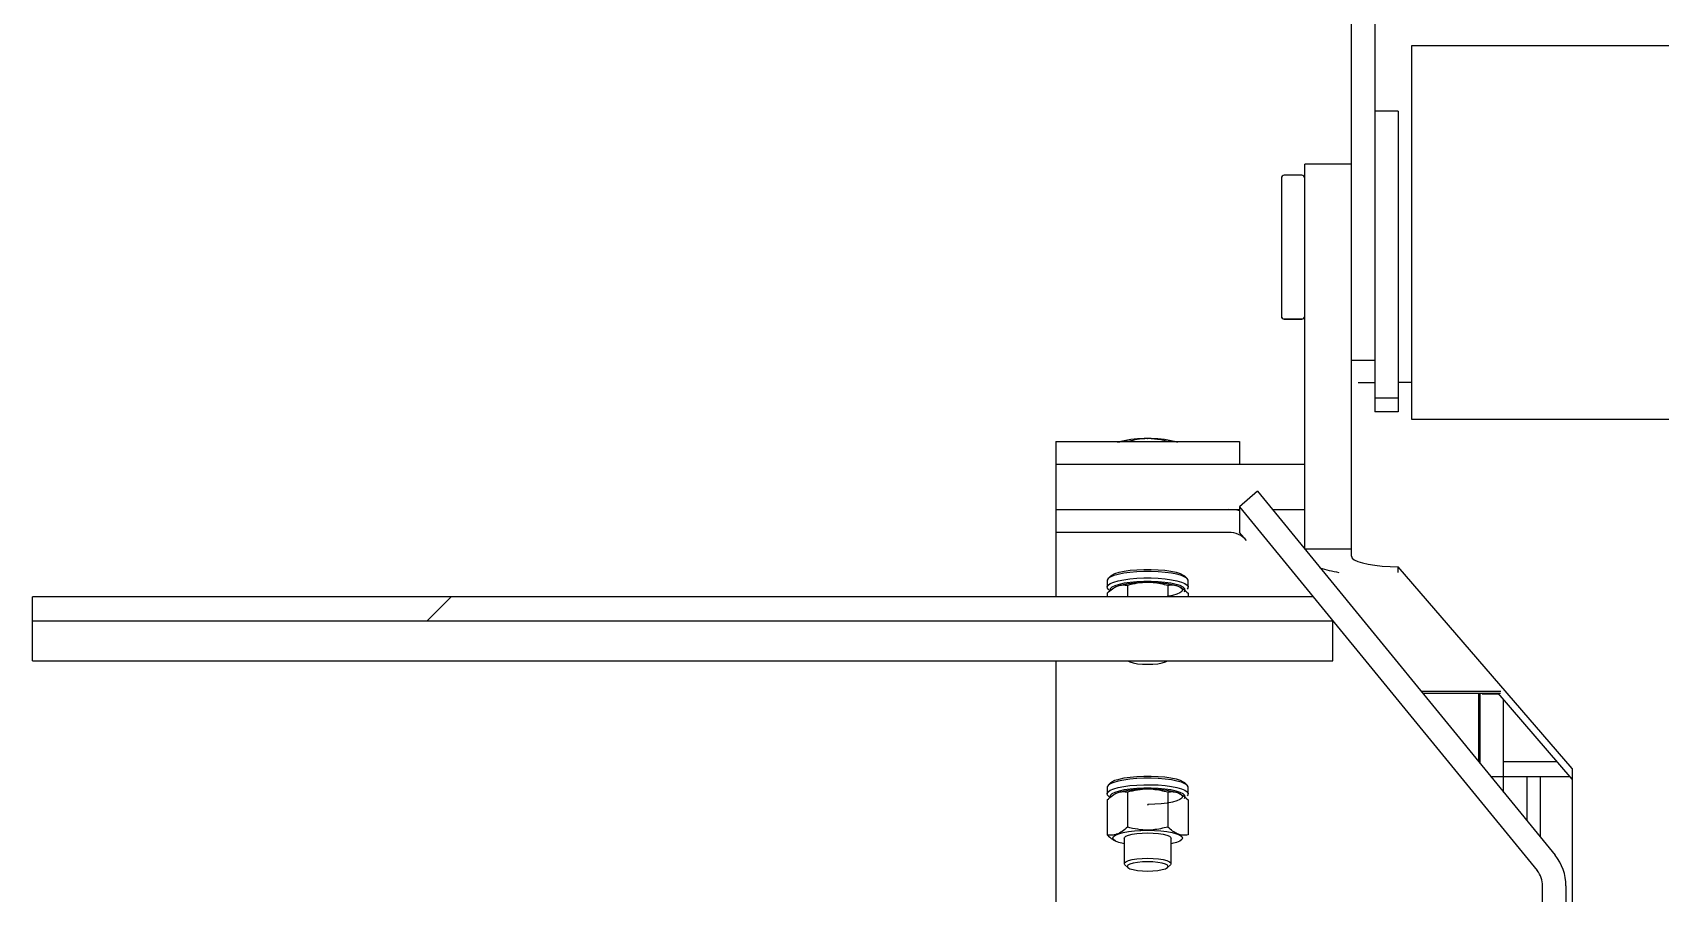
# Model space of a CAD drawing. Header units: millimetres. Extents: x 1293 to 41893, y 1011 to 26911.
# Drawn here: x 23151.2 to 23446.4, y 14193.1 to 14349.2 of the extents above; entities that cross this region are included whole.
import ezdxf

# ---------------------------------------------------------------- set-up
doc = ezdxf.new("R2010")
doc.units = ezdxf.units.MM
doc.header["$LTSCALE"] = 50
doc.layers.add('CAPA_1', color=7, linetype='Continuous')

msp = doc.modelspace()

# ---------------------------------------------------------------- hatches: boundary and pattern name
at = {"layer": 'CAPA_1', "linetype": 'Continuous', "lineweight": 18}
h = msp.add_hatch(dxfattribs=at)
h.set_pattern_fill('ANSI32', color=256, scale=50, angle=3e-322, style=0)
h.paths.add_polyline_path([(23390.3425232, 14414.8210346), (23390.3425232, 14289.7553621), (23394.5758566, 14289.7553621), (23394.5758566, 14414.8210346)], flags=0)
h = msp.add_hatch(dxfattribs=at)
h.set_pattern_fill('ANSI32', color=256, scale=50, angle=3e-322, style=0)
h.paths.add_polyline_path([(23394.5758566, 14282.9133347), (23398.8091899, 14282.9133347), (23398.8091899, 14334.9127429), (23394.5758566, 14334.9127429)], flags=0)
h = msp.add_hatch(dxfattribs=at)
h.set_pattern_fill('ANSI34', color=256, scale=50, style=0)
h.paths.add_polyline_path([(23381.8758566, 14325.3339045), (23381.8758566, 14255.5452252), (23390.3425232, 14255.5452252), (23390.3425232, 14325.3339045)], flags=0)
h = msp.add_hatch(dxfattribs=at)
h.set_pattern_fill('ANSI32', color=256, scale=50, style=0)
edge = h.paths.add_edge_path(flags=0)
edge.add_line((23377.6425232, 14322.7724205), (23377.6425232, 14297.790468))
edge.add_ellipse((23378.1716899, 14297.790468), major_axis=(0, -0.5430859), ratio=0.9743700648, start_angle=270, end_angle=360)
edge.add_line((23378.1716899, 14297.2473821), (23381.3466899, 14297.2473821))
edge.add_ellipse((23381.3466899, 14297.790468), major_axis=(0, -0.5430859), ratio=0.9743700648, start_angle=360, end_angle=450)
edge.add_line((23381.8758566, 14297.790468), (23381.8758566, 14322.7724205))
edge.add_ellipse((23381.3466899, 14322.7724205), major_axis=(0, -0.5430859), ratio=0.9743700648, start_angle=90, end_angle=180)
edge.add_line((23381.3466899, 14323.3155064), (23378.1716899, 14323.3155064))
edge.add_ellipse((23378.1716899, 14322.7724205), major_axis=(0, -0.5430859), ratio=0.9743700648, start_angle=180, end_angle=270)
h = msp.add_hatch(dxfattribs=at)
h.set_pattern_fill('ANSI32', color=256, scale=50, angle=3e-322, style=0)
edge = h.paths.add_edge_path(flags=0)
edge.add_ellipse((23420.7758566, 14194.4085302), major_axis=(0, 8.6893748), ratio=0.9743700648, start_angle=270, end_angle=310)
edge.add_line((23427.2616995, 14199.9939526), (23373.3025478, 14265.9914778))
edge.add_line((23373.3025478, 14265.9914778), (23370.0596263, 14263.1987666))
edge.add_line((23370.0596263, 14263.1987666), (23424.018778, 14197.2012414))
edge.add_ellipse((23420.7758566, 14194.4085302), major_axis=(0, 4.3446874), ratio=0.9743700648, start_angle=270, end_angle=310, ccw=False)
edge.add_line((23425.0091899, 14194.4085302), (23425.0091899, 14094.9407932))
edge.add_line((23425.0091899, 14094.9407932), (23429.2425232, 14094.9407932))
edge.add_line((23429.2425232, 14094.9407932), (23429.2425232, 14194.4085302))
h = msp.add_hatch(dxfattribs=at)
h.set_pattern_fill('ANSI32', color=256, scale=50, angle=3e-322, style=0)
h.paths.add_polyline_path([(23151.2058566, 14242.4871702), (23386.9932942, 14242.4871702), (23383.4395167, 14246.8338011), (23151.2058566, 14246.8338011)], flags=0)

# ---------------------------------------------------------------- linework, layer by layer
at = {"color": 7, "linetype": 'Continuous', "lineweight": 25}
for p, q in [((23390.3425232, 14254.2187324), (23390.3425232, 14414.8210346)), ((23394.5758566, 14414.8210346), (23394.5758566, 14280.4181285)), ((24001.2425232, 14346.7877012), (23401.2425232, 14346.7877012)), ((23401.2425232, 14346.7877012), (23401.2425232, 14279.0543679)), ((23398.8091899, 14334.9127429), (23394.5758566, 14334.9127429)), ((23398.8091899, 14334.9127429), (23398.8091899, 14280.4181285)), ((23390.3425232, 14325.3339045), (23381.8758566, 14325.3339045)), ((23381.8758566, 14255.5054501), (23381.8758566, 14325.3339045)), ((23377.6425232, 14322.7724205), (23377.6425232, 14297.7441872)), ((23381.3466899, 14323.3155064), (23378.1716899, 14323.3155064)), ((23378.1716899, 14297.2473821), (23381.3466899, 14297.2473821)), ((23378.1716899, 14297.228583), (23381.3466899, 14297.228583)), ((23390.3425232, 14289.7553621), (23394.5758566, 14289.7553621)), ((23391.5405637, 14285.7210346), (23394.5758566, 14285.7210346)), ((23401.2425232, 14285.7210346), (23398.8091899, 14285.7210346)), ((23394.5758566, 14282.9133347), (23398.8091899, 14282.9133347)), ((23398.8091899, 14280.4181285), (23394.5758566, 14280.4181285)), ((23401.2425232, 14279.0543679), (24001.2425232, 14279.0543679)), ((23336.726293, 14275.0433291), (23336.726293, 14246.8338011)), ((23336.726293, 14275.0433291), (23370.0596263, 14275.0433291)), ((23353.3406947, 14275.545967), (23353.4452247, 14275.545967)), ((23370.0596263, 14275.0433291), (23370.0596263, 14270.9184958)), ((23336.726293, 14270.9184958), (23381.8758566, 14270.9184958)), ((23373.3025478, 14265.9914778), (23370.0596263, 14263.1987666)), ((23373.3025478, 14265.9914778), (23427.2616995, 14199.9939526)), ((23336.726293, 14262.6688292), (23370.0596263, 14262.6688292)), ((23370.0596263, 14263.1987666), (23424.018778, 14197.2012414)), ((23370.0596263, 14263.1987666), (23370.0596263, 14258.543996)), ((23376.0191239, 14262.6688292), (23381.8758566, 14262.6688292)), ((23368.0855906, 14258.543996), (23336.726293, 14258.543996)), ((23371.3285121, 14257.0705544), (23370.0596263, 14258.543996)), ((23381.8758566, 14255.5452252), (23390.3425232, 14255.5452252)), ((23346.7408231, 14250.650855), (23346.2259519, 14250.1627326)), ((23360.5599674, 14250.1627326), (23360.0450962, 14250.650855)), ((23430.3425232, 14215.6973556), (23398.8091899, 14252.3141468)), ((23398.8091899, 14251.2777465), (23398.8091899, 14252.3141468)), ((23346.0269597, 14249.7801865), (23346.0269597, 14248.6169835)), ((23346.2259519, 14248.2344373), (23346.5501964, 14247.9270381)), ((23347.6161167, 14248.6683204), (23347.5182549, 14248.617861)), ((23349.7265704, 14248.9505144), (23349.7265704, 14246.8338011)), ((23357.059349, 14248.9505144), (23357.059349, 14246.8338011)), ((23360.7589597, 14248.6169835), (23360.7589597, 14249.7801865)), ((23383.4395167, 14246.8338011), (23151.2058566, 14246.8338011)), ((23151.2058566, 14235.2634136), (23151.2058566, 14246.8338011)), ((23346.0608263, 14247.5222567), (23346.0608263, 14246.8338011)), ((23360.725093, 14247.5222567), (23360.725093, 14246.8338011)), ((23151.2058566, 14242.4871702), (23386.9932942, 14242.4871702)), ((23386.9917052, 14235.3175768), (23386.9917052, 14242.4605346)), ((23151.2058566, 14235.2634136), (23386.9462568, 14235.2634136)), ((23336.726293, 14235.2634136), (23336.726293, 14167.8137374)), ((23349.7798212, 14235.2634136), (23349.7888609, 14235.2548435)), ((23356.9970584, 14235.2548435), (23357.0060982, 14235.2634136)), ((23417.4170228, 14229.670163), (23402.9986209, 14229.670163)), ((23403.2597998, 14229.3507148), (23417.348741, 14229.3507148)), ((23413.3929597, 14229.3507148), (23413.3929597, 14216.9568306)), ((23413.6758566, 14216.610819), (23413.6758566, 14229.3507148)), ((23414.0596263, 14229.2420077), (23414.0596263, 14229.3507148)), ((23414.0596263, 14229.2420077), (23417.0380816, 14229.2420077)), ((23430.3425232, 14213.79277), (23416.9444661, 14229.3507148)), ((23417.9091899, 14211.4330222), (23417.9091899, 14228.2304689)), ((23417.9091899, 14216.9587514), (23427.6160706, 14216.9587514)), ((23430.3425232, 14215.6973556), (23430.3425232, 14155.3230637)), ((23346.0269597, 14212.2883441), (23346.0269597, 14211.1251411)), ((23346.7408231, 14213.1590126), (23346.2259519, 14212.6708902)), ((23360.5599674, 14212.6708902), (23360.0450962, 14213.1590126)), ((23360.7589597, 14211.1251411), (23360.7589597, 14212.2883441)), ((23415.583613, 14214.2774391), (23429.9251401, 14214.2774391)), ((23422.1425232, 14214.2774391), (23422.1425232, 14206.2552254)), ((23424.5758566, 14214.2774391), (23424.5758566, 14203.2790115)), ((23346.0608263, 14210.0304143), (23346.0608263, 14203.6649637)), ((23346.2259519, 14210.7425949), (23346.5501964, 14210.4351957)), ((23347.6161167, 14211.176478), (23347.5182549, 14211.1260186)), ((23349.7265704, 14211.458672), (23349.7265704, 14205.0935844)), ((23357.059349, 14211.458672), (23357.059349, 14205.0935844)), ((23360.725093, 14210.0304143), (23360.725093, 14203.6649637)), ((23353.3929597, 14209.1917427), (23353.3929597, 14209.0715841)), ((23353.4425871, 14209.1917867), (23353.446793, 14209.0716318)), ((23347.5182549, 14202.5693594), (23347.6161167, 14202.5189)), ((23349.1596263, 14203.0858411), (23349.1596263, 14198.4709776)), ((23357.626293, 14198.4709776), (23357.626293, 14203.0858411)), ((23349.2739897, 14198.2511235), (23349.7888609, 14197.7630011)), ((23356.9970584, 14197.7630011), (23357.5119297, 14198.2511235)), ((23425.0091899, 14059.3434606), (23425.0091899, 14194.4085302)), ((23429.2425232, 14194.4085302), (23429.2425232, 14077.2312447))]:
    msp.add_line(p, q, dxfattribs=at)
at = {"color": 7, "linetype": 'Continuous', "lineweight": 25, "flags": 128}
for points in [[(23390.3425232, 14254.2187324), (23390.4711509, 14253.8880046), (23390.8531257, 14253.5673258), (23391.4768415, 14253.2664396), (23392.3233469, 14252.9944884), (23393.3669215, 14252.7597352), (23394.5758566, 14252.5693129), (23395.9134193, 14252.4290074), (23397.3389687, 14252.3430818), (23398.8091899, 14252.3141468)], [(23360.7589597, 14249.7801865), (23360.7494837, 14249.8642082), (23360.5649463, 14250.1579813), (23360.1504713, 14250.439642), (23359.5193468, 14250.7001603), (23358.6918071, 14250.9311837), (23357.6943835, 14251.1253055), (23356.559054, 14251.2763021), (23355.3222179, 14251.3793325), (23354.0235287, 14251.4310933), (23352.7046231, 14251.4299253), (23351.407786, 14251.3758657), (23350.1745945, 14251.2706478), (23349.0445856, 14251.1176449), (23348.0539879, 14250.9217624), (23347.2345604, 14250.6892803), (23346.6125745, 14250.4276522), (23346.2079713, 14250.1452661), (23346.0337227, 14249.8511752), (23346.0269597, 14249.7801865)], [(23346.7408231, 14250.650855), (23346.9268294, 14250.7953365), (23347.4631364, 14251.0612686), (23348.2132275, 14251.2996034), (23349.15006, 14251.5017484), (23350.2398591, 14251.6604159), (23351.4433348, 14251.7698853), (23352.7170991, 14251.8262103), (23354.0152297, 14251.8273599), (23355.290926, 14251.773293), (23356.4981962, 14251.6659586), (23357.5935154, 14251.5092264), (23358.5373946, 14251.308747), (23359.2958049, 14251.0717481), (23359.8414038, 14250.8067742), (23360.0450962, 14250.650855)], [(23346.2259519, 14248.2344373), (23346.0954151, 14248.3916055), (23346.0337227, 14248.6879723), (23346.2079713, 14248.9820631), (23346.6125745, 14249.2644492), (23347.2345604, 14249.5260773), (23348.0539879, 14249.7585594), (23349.0445856, 14249.9544419), (23350.1745945, 14250.1074448), (23351.407786, 14250.2126627), (23352.7046231, 14250.2667223), (23354.0235287, 14250.2678904), (23355.3222179, 14250.2161295), (23356.559054, 14250.1130992), (23357.6943835, 14249.9621026), (23358.6918071, 14249.7679807), (23359.5193468, 14249.5369573), (23360.1504713, 14249.2764391), (23360.5649463, 14248.9947783), (23360.7494837, 14248.7010052), (23360.698167, 14248.4045384), (23360.5599674, 14248.2344373)], [(23360.0450962, 14247.7463149), (23360.0469451, 14247.7480724), (23360.2238682, 14248.0373657), (23360.1545211, 14248.3289668), (23359.8414038, 14248.6123629), (23359.2958049, 14248.8773368), (23358.5373946, 14249.1143357), (23357.5935154, 14249.3148151), (23356.4981962, 14249.4715472), (23355.290926, 14249.5788817), (23354.0152297, 14249.6329486), (23352.7170991, 14249.631799), (23351.4433348, 14249.575474), (23350.2398591, 14249.4660046), (23349.15006, 14249.3073371), (23348.2132275, 14249.1051921), (23347.4631364, 14248.8668573), (23346.9268294, 14248.6009252), (23346.6236416, 14248.3169832), (23346.5645036, 14248.0252683), (23346.5797764, 14247.9735676)], [(23347.6161167, 14248.6683204), (23348.1430153, 14248.8858699), (23348.9231527, 14249.1009466), (23349.8746334, 14249.2777064), (23350.9609839, 14249.4093735), (23352.1405604, 14249.4909006), (23353.3681458, 14249.5191626), (23354.5966824, 14249.4930759), (23355.7790761, 14249.4136407), (23356.8700016, 14249.2839019), (23357.82764, 14249.1088328), (23358.6152816, 14248.8951446), (23359.2027334, 14248.6510286), (23359.5674763, 14248.3858426), (23359.6955284, 14248.1097522), (23359.5819811, 14247.8333408), (23359.231187, 14247.5672042), (23358.6565933, 14247.3215444), (23357.8802262, 14247.1057785), (23356.9318464, 14246.9281773), (23356.2163592, 14246.8338011)], [(23349.7888609, 14235.2548435), (23349.8150094, 14235.2315532), (23350.1850572, 14235.0305877), (23350.7737183, 14234.8580147), (23351.5408763, 14234.7255948), (23352.4342508, 14234.6423521), (23353.3929597, 14234.6139596), (23354.3516685, 14234.6423521), (23355.245043, 14234.7255948), (23356.012201, 14234.8580147), (23356.6008621, 14235.0305877), (23356.9709099, 14235.2315532), (23356.9970584, 14235.2548435)], [(23360.7589597, 14212.2883441), (23360.7494837, 14212.3723658), (23360.5649463, 14212.6661389), (23360.1504713, 14212.9477996), (23359.5193468, 14213.2083179), (23358.6918071, 14213.4393413), (23357.6943835, 14213.6334632), (23356.559054, 14213.7844598), (23355.3222179, 14213.8874901), (23354.0235287, 14213.939251), (23352.7046231, 14213.9380829), (23351.407786, 14213.8840233), (23350.1745945, 14213.7788054), (23349.0445856, 14213.6258025), (23348.0539879, 14213.42992), (23347.2345604, 14213.1974379), (23346.6125745, 14212.9358098), (23346.2079713, 14212.6534237), (23346.0337227, 14212.3593328), (23346.0269597, 14212.2883441)], [(23346.2259519, 14210.7425949), (23346.0954151, 14210.8997631), (23346.0337227, 14211.1961299), (23346.2079713, 14211.4902207), (23346.6125745, 14211.7726069), (23347.2345604, 14212.0342349), (23348.0539879, 14212.266717), (23349.0445856, 14212.4625995), (23350.1745945, 14212.6156024), (23351.407786, 14212.7208203), (23352.7046231, 14212.7748799), (23354.0235287, 14212.776048), (23355.3222179, 14212.7242871), (23356.559054, 14212.6212568), (23357.6943835, 14212.4702602), (23358.6918071, 14212.2761383), (23359.5193468, 14212.0451149), (23360.1504713, 14211.7845967), (23360.5649463, 14211.5029359), (23360.7494837, 14211.2091628), (23360.698167, 14210.912696), (23360.5599674, 14210.7425949)], [(23346.7408231, 14213.1590126), (23346.9268294, 14213.3034941), (23347.4631364, 14213.5694262), (23348.2132275, 14213.807761), (23349.15006, 14214.0099061), (23350.2398591, 14214.1685735), (23351.4433348, 14214.278043), (23352.7170991, 14214.3343679), (23354.0152297, 14214.3355176), (23355.290926, 14214.2814506), (23356.4981962, 14214.1741162), (23357.5935154, 14214.017384), (23358.5373946, 14213.8169046), (23359.2958049, 14213.5799058), (23359.8414038, 14213.3149318), (23360.0450962, 14213.1590126)], [(23360.0450962, 14210.2544725), (23360.0469451, 14210.25623), (23360.2238682, 14210.5455233), (23360.1545211, 14210.8371244), (23359.8414038, 14211.1205205), (23359.2958049, 14211.3854945), (23358.5373946, 14211.6224933), (23357.5935154, 14211.8229727), (23356.4981962, 14211.9797049), (23355.290926, 14212.0870393), (23354.0152297, 14212.1411062), (23352.7170991, 14212.1399566), (23351.4433348, 14212.0836317), (23350.2398591, 14211.9741622), (23349.15006, 14211.8154948), (23348.2132275, 14211.6133497), (23347.4631364, 14211.3750149), (23346.9268294, 14211.1090828), (23346.6236416, 14210.8251408), (23346.5645036, 14210.5334259), (23346.5797764, 14210.4817253)], [(23347.6161167, 14211.176478), (23348.1430153, 14211.3940275), (23348.9231527, 14211.6091042), (23349.8746334, 14211.785864), (23350.9609839, 14211.9175311), (23352.1405604, 14211.9990582), (23353.3681458, 14212.0273202), (23354.5966824, 14212.0012335), (23355.7790761, 14211.9217983), (23356.8700016, 14211.7920595), (23357.82764, 14211.6169905), (23358.6152816, 14211.4033022), (23359.2027334, 14211.1591862), (23359.5674763, 14210.8940002), (23359.6955284, 14210.6179098), (23359.5819811, 14210.3414984), (23359.231187, 14210.0753618), (23358.6565933, 14209.829702), (23357.8802262, 14209.6139361), (23356.9318464, 14209.4363349), (23355.8478088, 14209.3037068), (23354.6696683, 14209.2211356), (23353.4425871, 14209.1917867)], [(23349.1596263, 14202.0354702), (23348.9362928, 14202.0833092), (23348.1524739, 14202.2981568), (23347.5700439, 14202.5432747), (23347.2113852, 14202.8092431), (23347.090281, 14203.0858411), (23347.2113852, 14203.362439), (23347.5700439, 14203.6284074), (23348.1524739, 14203.8735253), (23348.9362928, 14204.088373), (23349.891379, 14204.2646939), (23350.981029, 14204.3957121), (23352.1633681, 14204.4763927), (23353.3929597, 14204.5036353)], [(23349.1596263, 14203.0858411), (23349.1904921, 14203.2006273), (23349.4347242, 14203.4235287), (23349.9089946, 14203.626805), (23350.5857404, 14203.7986424), (23351.4256316, 14203.9290544), (23352.3798567, 14204.010462), (23353.3929597, 14204.0381338)], [(23353.3929597, 14204.5036353), (23354.6225513, 14204.4763927), (23355.8048904, 14204.3957121), (23356.8945403, 14204.2646939), (23357.8496265, 14204.088373), (23358.6334455, 14203.8735253), (23359.2158755, 14203.6284074), (23359.5745341, 14203.362439), (23359.6956383, 14203.0858411), (23359.5745341, 14202.8092431), (23359.2158755, 14202.5432747), (23358.6334455, 14202.2981568), (23357.8496265, 14202.0833092), (23357.626293, 14202.0354702)], [(23353.3929597, 14204.0381338), (23354.4060626, 14204.010462), (23355.3602878, 14203.9290544), (23356.2001789, 14203.7986424), (23356.8769247, 14203.626805), (23357.3511951, 14203.4235287), (23357.5954272, 14203.2006273), (23357.626293, 14203.0858411)], [(23349.2739897, 14198.2511235), (23349.1904921, 14198.3561914), (23349.1904921, 14198.5857638), (23349.4347242, 14198.8086653), (23349.9089946, 14199.0119416), (23350.5857404, 14199.183779), (23351.4256316, 14199.314191), (23352.3798567, 14199.3955985), (23353.3929597, 14199.4232704)], [(23353.3929597, 14198.7886296), (23352.4342508, 14198.7602371), (23351.5408763, 14198.6769945), (23350.7737183, 14198.5445745), (23350.1850572, 14198.3720015), (23349.8150094, 14198.171036), (23349.688793, 14197.9553734), (23349.8150094, 14197.7397109), (23350.1850572, 14197.5387453), (23350.7737183, 14197.3661723), (23351.5408763, 14197.2337524), (23352.4342508, 14197.1505097), (23353.3929597, 14197.1221172), (23354.3516685, 14197.1505097), (23355.245043, 14197.2337524), (23356.012201, 14197.3661723), (23356.6008621, 14197.5387453), (23356.9709099, 14197.7397109), (23357.0971263, 14197.9553734), (23356.9709099, 14198.171036), (23356.6008621, 14198.3720015), (23356.012201, 14198.5445745), (23355.245043, 14198.6769945), (23354.3516685, 14198.7602371), (23353.3929597, 14198.7886296)], [(23353.3929597, 14199.4232704), (23354.4060626, 14199.3955985), (23355.3602878, 14199.314191), (23356.2001789, 14199.183779), (23356.8769247, 14199.0119416), (23357.3511951, 14198.8086653), (23357.5954272, 14198.5857638), (23357.5954272, 14198.3561914), (23357.5119297, 14198.2511235)]]:
    msp.add_lwpolyline(points, dxfattribs=at)
at = {"color": 7, "linetype": 'Continuous', "lineweight": 25}
for centre, radius, start, end in [((23378.1649955, 14297.7510576), 0.5225175, 180.75338842, 270.734078053), ((23381.3533842, 14297.7510576), 0.5225175, 269.265921947, 359.246611579), ((23353.0731198, 14255.076798), 20.4709177, 89.251066989, 102.745197397), ((23353.8382435, 14256.2706926), 19.2792807, 76.835648327, 91.168087287), ((23368.08614, 14253.9902839), 8.6785453, 76.856053795, 90.003627279), ((23368.097979, 14254.2658418), 4.2781721, 40.96414954, 90.165913439), ((23392.2025967, 14275.0462751), 24.1289593, 251.710563322, 260.084346422)]:
    msp.add_arc(centre, radius, start, end, dxfattribs=at)
for centre, major_axis, ratio, start_param, end_param in [((23378.1716899, 14322.7724205), (0, -0.5430859), 0.9743700648, 3.1415926536, 4.7123889804), ((23381.3466899, 14322.7724205), (0, -0.5430859), 0.9743700648, 1.5707963268, 3.1415926536), ((23378.1716899, 14297.790468), (0, -0.5430859), 0.9743700648, 4.7123889804, 6.2831853072), ((23381.3466899, 14297.790468), (0, -0.5430859), 0.9743700648, 0, 1.5707963268), ((23390.5438936, 14238.3357014), (-3.5205906, 4.2148771), 0.1121602074, 0.103568571, 0.1334805934), ((23385.2184527, 14237.3766936), (-1.7574788, 2.1040666), 0.1121602074, 3.0481804442, 3.2750732469), ((23420.7758566, 14194.4085302), (0, 8.6893748), 0.9743700648, 4.7123889804, 5.4105206812), ((23420.7758566, 14194.4085302), (0, 4.3446874), 0.9743700648, 4.7123889804, 5.4105206812)]:
    msp.add_ellipse(centre, major_axis=major_axis, ratio=ratio, start_param=start_param, end_param=end_param, dxfattribs=at)
for points, knots in [([(23349.7267855, 14274.9934651), (23349.612536, 14275.0115262), (23349.024264, 14275.1045234), (23348.4126567, 14274.9591054), (23347.9198309, 14274.8419293)], [0, 0, 0, 0, 0.1942119601, 1, 1, 1, 1]), ([(23353.3406947, 14275.545967), (23352.7165652, 14275.515811), (23351.5676759, 14275.4603004), (23350.4562629, 14275.1740672), (23349.9486206, 14275.0433291)], [0, 0, 0, 0, 0.5432459948, 1, 1, 1, 1]), ([(23356.852413, 14275.0433291), (23356.4961731, 14275.1372771), (23355.3832641, 14275.4307748), (23354.2296019, 14275.4993456), (23353.4452247, 14275.545967)], [0, 0, 0, 0, 0.3200980078, 1, 1, 1, 1]), ([(23358.8660885, 14274.8419293), (23358.6609702, 14274.9075162), (23358.0490277, 14275.1031859), (23357.4544282, 14275.0372799), (23357.0591339, 14274.9934651)], [0, 0, 0, 0, 0.3351922062, 1, 1, 1, 1]), ([(23346.0608263, 14247.5222567), (23346.3789906, 14247.8058311), (23347.0222189, 14248.3791295), (23347.9752393, 14248.8684753), (23348.8862543, 14249.0501552), (23349.4447593, 14248.9839302), (23349.7265704, 14248.9505144)], [0, 0, 0, 0, 0.2646061211, 0.5349506065, 0.7653448938, 1, 1, 1, 1]), ([(23349.7265704, 14248.9505144), (23350.0329194, 14249.0319206), (23350.9368931, 14249.2721335), (23352.493392, 14249.5155094), (23354.6703817, 14249.522313), (23356.1741876, 14249.1623775), (23357.059349, 14248.9505144)], [0, 0, 0, 0, 0.1280647744, 0.377893031, 0.6338190398, 1, 1, 1, 1]), ([(23357.059349, 14248.9505144), (23357.3775238, 14248.9861562), (23358.0207728, 14249.0582126), (23358.9738039, 14248.8049193), (23359.8848093, 14248.2766971), (23360.4432927, 14247.7752683), (23360.725093, 14247.5222567)], [0, 0, 0, 0, 0.2646176718, 0.5349733347, 0.7653562273, 1, 1, 1, 1]), ([(23346.0608263, 14210.0304143), (23346.3789906, 14210.3139887), (23347.0222189, 14210.8872871), (23347.9752393, 14211.3766329), (23348.8862543, 14211.5583128), (23349.4447593, 14211.4920878), (23349.7265704, 14211.458672)], [0, 0, 0, 0, 0.2646061211, 0.5349506065, 0.7653448938, 1, 1, 1, 1]), ([(23349.7265704, 14211.458672), (23350.0329194, 14211.5400782), (23350.9368931, 14211.7802911), (23352.493392, 14212.023667), (23354.6703817, 14212.0304706), (23356.1741876, 14211.6705351), (23357.059349, 14211.458672)], [0, 0, 0, 0, 0.1280647744, 0.377893031, 0.6338190398, 1, 1, 1, 1]), ([(23357.059349, 14211.458672), (23357.3775238, 14211.4943138), (23358.0207728, 14211.5663702), (23358.9738039, 14211.3130769), (23359.8848093, 14210.7848547), (23360.4432927, 14210.2834259), (23360.725093, 14210.0304143)], [0, 0, 0, 0, 0.2646176718, 0.5349733347, 0.7653562273, 1, 1, 1, 1]), ([(23349.7265704, 14205.0935844), (23349.4083955, 14204.8099747), (23348.7651466, 14204.2366056), (23347.8121154, 14203.7471591), (23346.9011101, 14203.565394), (23346.3426266, 14203.6315717), (23346.0608263, 14203.6649637)], [0, 0, 0, 0, 0.2646176718, 0.5349733347, 0.7653562273, 1, 1, 1, 1]), ([(23346.0608263, 14203.6649637), (23346.3784816, 14203.3691123), (23346.8627693, 14202.9180662), (23347.3636295, 14202.6841408), (23347.5359642, 14202.6036523)], [0, 0, 0, 0, 0.6559226343, 1, 1, 1, 1]), ([(23357.059349, 14205.0935844), (23356.1741854, 14204.8817051), (23354.6858759, 14204.5254525), (23352.5096109, 14204.5271416), (23350.9522222, 14204.7678952), (23350.0329145, 14205.0121804), (23349.7265704, 14205.0935844)], [0, 0, 0, 0, 0.3661794341, 0.6156922034, 0.8719357593, 1, 1, 1, 1]), ([(23360.725093, 14203.6649637), (23360.4069288, 14203.629349), (23359.7637005, 14203.5573472), (23358.81068, 14203.8107328), (23357.899665, 14204.3390477), (23357.34116, 14204.8405406), (23357.059349, 14205.0935844)], [0, 0, 0, 0, 0.26460612106, 0.53495060651, 0.76534489377, 1, 1, 1, 1])]:
    msp.add_open_spline(points, degree=3, knots=knots, dxfattribs=at)

doc.saveas('drawing.dxf')
